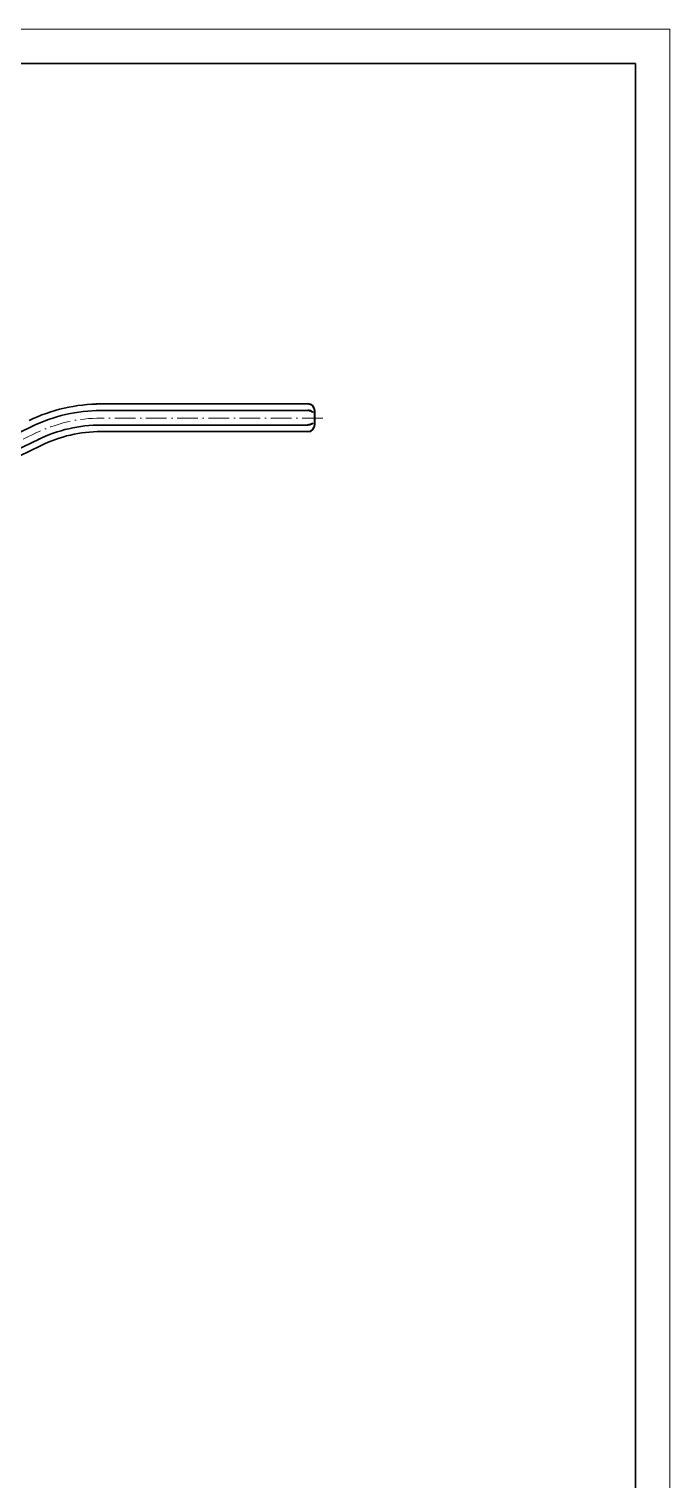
# Model space of a CAD drawing. Extents: x -12012 to 8795, y -497 to 32605.
# Drawn here: x -10006 to -9634, y 31764 to 32605 of the extents above; entities that cross this region are included whole.
import ezdxf

# ---------------------------------------------------------------- set-up
doc = ezdxf.new("R2010")
doc.units = 0
doc.header["$MEASUREMENT"] = 0
doc.linetypes.add('ACAD_ISO10W100', pattern=[18, 12, -3, 0, -3])
doc.layers.get('0').update_dxf_attribs({"linetype": 'CONTINUOUS', "lineweight": 35})
for name, color, linetype, lineweight in [('1-中心线', 7, 'ACAD_ISO10W100', 9), ('粗实线', 7, 'CONTINUOUS', 40), ('细实线', 3, 'CONTINUOUS', 13)]:
    doc.layers.add(name, color=color, linetype=linetype, lineweight=lineweight)

msp = doc.modelspace()

# ---------------------------------------------------------------- linework, layer by layer
for p, q in [((-11987.148, 32584.797), (-9654.148, 32584.797)), ((-9654.148, 32584.797), (-9654.148, 30942.797)), ((-9844.127, 32387.47), (-9966.868, 32387.47)), ((-9844.106, 32383.672), (-9966.868, 32383.672)), ((-10125.125, 32315.802), (-10004.128, 32374.44)), ((-9844.057, 32375.268), (-9964.588, 32375.268)), ((-9844.036, 32371.47), (-9963.918, 32371.47)), ((-10121.46, 32308.238), (-9999.564, 32367.315)), ((-10119.803, 32304.821), (-9998.808, 32363.461))]:
    msp.add_line(p, q)
for radius in [96, 92.2, 83.8, 80]:
    msp.add_arc((-9963.918, 32291.47), radius, 90, 115.856924)
at = {"layer": '1-中心线', "color": 1}
for p, q in [((-9835.476, 32379.268), (-9964.588, 32379.268)), ((-10123.204, 32311.838), (-10001.308, 32370.914))]:
    msp.add_line(p, q, dxfattribs=at)
msp.add_arc((-9963.918, 32291.47), 87.8, 90, 115.856924, dxfattribs=at)
at = {"layer": '粗实线', "color": 7, "linetype": 'Continuous'}
msp.add_line((-9840.059, 32375.493), (-9840.104, 32383.493), dxfattribs=at)
for centre, start, end in [((-9844.104, 32383.47), 0.326064, 90.326064), ((-9844.059, 32375.47), 270.326064, 0.326064)]:
    msp.add_arc(centre, 4, start, end, dxfattribs=at)
for points, knots in [([(-9841.22, 32382.607), (-9841.237, 32382.623), (-9841.505, 32382.861), (-9842.095, 32383.253), (-9843.067, 32383.599), (-9843.759, 32383.674), (-9844.105, 32383.672)], [0.9215463, 0.9215463, 0.9215463, 0.9215463, 0.9568306, 1.4580174, 1.97169, 2.4910594, 2.4910594, 2.4910594, 2.4910594]), ([(-9841.184, 32376.366), (-9841.202, 32376.35), (-9841.467, 32376.108), (-9842.052, 32375.71), (-9843.02, 32375.353), (-9843.711, 32375.27), (-9844.057, 32375.268)], [0.9215466, 0.9215466, 0.9215466, 0.9215466, 0.9568312, 1.4580174, 1.9716908, 2.4910596, 2.4910596, 2.4910596, 2.4910596])]:
    msp.add_open_spline(points, degree=3, knots=knots, dxfattribs=at)
at = {"layer": '细实线', "color": 3}
for p in [(-12012.148, 32604.797), (-12012.148, 32604.797), (-9634.148, 30922.797)]:
    msp.add_line(p, (-9634.148, 32604.797), dxfattribs=at)

doc.saveas('drawing.dxf')
